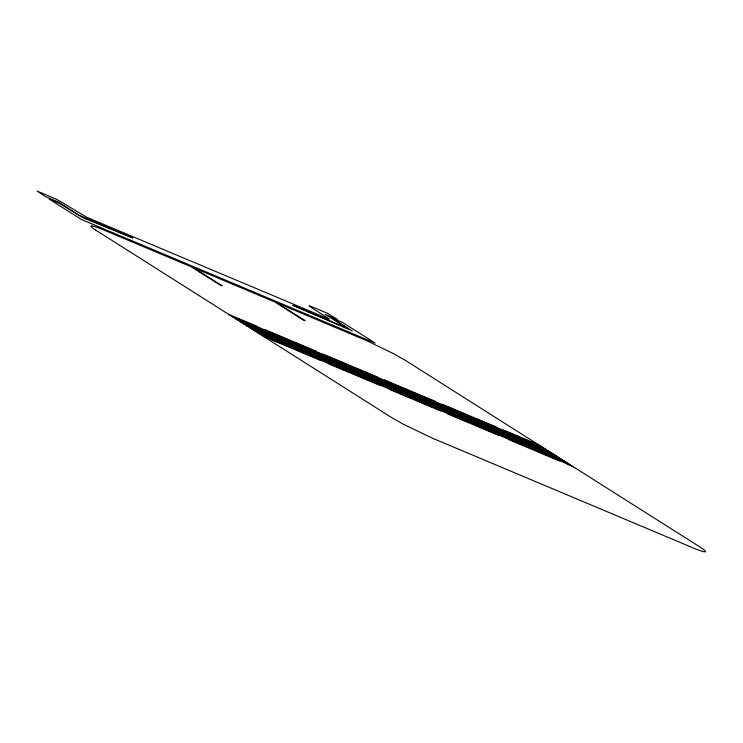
<?xml version="1.0" encoding="UTF-8"?>
<svg xmlns="http://www.w3.org/2000/svg" width="743" height="743" viewBox="0 0 743 743"><rect width="100%" height="100%" fill="white"/><g stroke="black" fill="none" stroke-linecap="round" stroke-linejoin="round"><path stroke-width="1.11" d="M328.926 319.091L86.411 217.123L60.397 201.464A17.767 1.458 26.7 0 0 59.245 200.833A16.848 1.384 26.7 0 0 57.629 199.96A15.761 1.291 26.7 0 0 55.846 199.031L37.15 191.081L45.499 196.542L58.604 202.17L79.157 215.34L132.951 238.02L82.937 217.783L59.598 203.415L48.992 198.957L81.293 219.417L375.169 343.09L342.876 322.62L332.084 318.088L352.303 330.932L292.872 305.317L347.25 328.127L325.258 314.382L337.433 319.388L327.487 313.258L309.32 305.698A15.343 1.254 26.7 0 0 309.218 305.837A16.578 1.356 26.7 0 0 309.302 306.005A18.101 1.486 26.7 0 0 309.599 306.33L329.056 318.886M228.621 314.363L257.7 326.595M264.749 329.567L315.849 351.067M322.908 354.03L377.203 376.887M384.261 379.849L435.352 401.359M442.41 404.322L496.129 426.928M503.187 429.9L538.684 444.834M237.463 318.459L288.563 339.96M295.612 342.932L346.712 364.432M356.965 368.751L408.065 390.251M415.123 393.223L466.223 414.724M475.891 418.792L526.991 440.302M534.05 443.265L540.467 445.967M232.197 316.62L261.276 328.861M268.325 331.824L319.425 353.334M326.474 356.296L380.778 379.153M387.827 382.116L438.927 403.616M445.986 406.588L499.705 429.194M506.754 432.166L542.26 447.1M241.038 320.725L292.138 342.226M299.188 345.198L350.287 366.698M360.541 371.017L411.641 392.518M418.699 395.48L469.79 416.99M479.467 421.058L530.567 442.559M537.616 445.531L544.043 448.233M236.042 319.053L265.112 331.294M272.17 334.257L323.27 355.767M330.319 358.73L384.623 381.586M391.672 384.549L442.772 406.049M449.821 409.021L503.55 431.627M510.599 434.599L546.096 449.534M244.874 323.159L295.974 344.659M303.033 347.631L354.132 369.132M364.386 373.45L415.486 394.951M422.535 397.914L473.635 419.423M483.312 423.491L534.412 444.992M541.461 447.964L547.879 450.667M239.617 321.32L268.687 333.561M275.746 336.523L326.836 358.024M333.895 360.996L388.19 383.843M395.248 386.815L446.348 408.316M453.397 411.288L507.116 433.893M514.175 436.856L549.671 451.8M248.45 325.425L299.55 346.925M306.608 349.888L357.708 371.398M367.961 375.707L419.061 397.217M426.111 400.18L477.21 421.68M486.879 425.758L537.978 447.258M545.037 450.23L551.455 452.933M243.045 323.493L272.124 335.734M279.173 338.697L330.273 360.206M337.322 363.169L391.626 386.026M398.675 388.988L449.775 410.489M456.834 413.461L510.552 436.067M517.602 439.039L553.108 453.973M251.886 327.598L302.986 349.099M310.035 352.071L361.135 373.571M371.389 377.89L422.488 399.39M429.547 402.353L480.637 423.863M490.315 427.931L541.415 449.431M548.464 452.403L554.891 455.106M246.62 325.759L275.699 338M282.749 340.963L333.848 362.463M340.898 365.435L395.202 388.283M402.251 391.255L453.351 412.755M460.4 415.727L514.128 438.333M521.177 441.296L556.674 456.239M255.462 329.864L306.562 351.365M313.611 354.327L364.711 375.837M374.964 380.147L426.064 401.657M433.113 404.619L484.213 426.12M493.891 430.197L544.99 451.698M552.04 454.67L558.467 457.372M250.53 328.239L279.6 340.47M286.659 343.442L337.759 364.943M344.808 367.906L399.112 390.762M406.161 393.725L457.261 415.235M464.31 418.198L518.038 440.803M525.087 443.775L560.584 458.71M259.372 332.335L310.472 353.835M317.521 356.807L368.621 378.308M378.874 382.626L429.974 404.127M437.023 407.099L488.123 428.6M497.801 432.667L548.901 454.177M555.95 457.14L562.377 459.843M254.106 330.505L283.176 342.737M290.234 345.709L341.325 367.209M348.383 370.172L402.687 393.028M409.737 395.991L460.836 417.501M467.886 420.464L521.605 443.069M528.663 446.041L564.16 460.976M262.938 334.601L314.038 356.101M321.097 359.073L372.197 380.574M382.45 384.893L433.55 406.393M440.599 409.365L491.699 430.866M501.376 434.934L552.467 456.443M559.525 459.406L565.943 462.109M257.867 332.883L286.937 345.124M293.996 348.086L345.086 369.587M352.145 372.559L406.449 395.406M413.498 398.378L464.598 419.879M471.647 422.851L525.366 445.456M532.425 448.419L567.921 463.363M266.7 336.988L317.8 358.488M324.858 361.451L375.958 382.961M386.211 387.27L437.311 408.78M444.36 411.743L495.46 433.243M505.129 437.321L556.228 458.821M563.287 461.793L569.705 464.496M261.434 335.149L290.513 347.38M297.562 350.352L348.662 371.853M355.721 374.825L410.015 397.672M417.074 400.644L468.164 422.145M475.223 425.107L528.942 447.723M536 450.685L571.497 465.629M270.276 339.245L321.375 360.754M328.425 363.717L379.524 385.218M389.778 389.536L440.878 411.037M447.936 414.009L499.036 435.509M508.704 439.587L559.804 461.087M566.863 464.05L573.28 466.753M95.903 230.237L391.004 417.204L403.44 424.29L432.64 438.277L691.798 547.34C695.225 548.956 714.023 556.433 700.918 547.619L405.817 360.661L393.381 353.575L366.02 340.378L277.204 302.977L305.113 320.679L302.522 319.62L275.049 302.076L193.264 267.656L222.259 285.804L219.659 284.745L191.109 266.756L105.023 230.525A39.778 3.26 26.7 0 0 91.788 225.9M95.708 230.154A29.033 2.378 26.7 0 1 91.835 226.039"/></g></svg>
